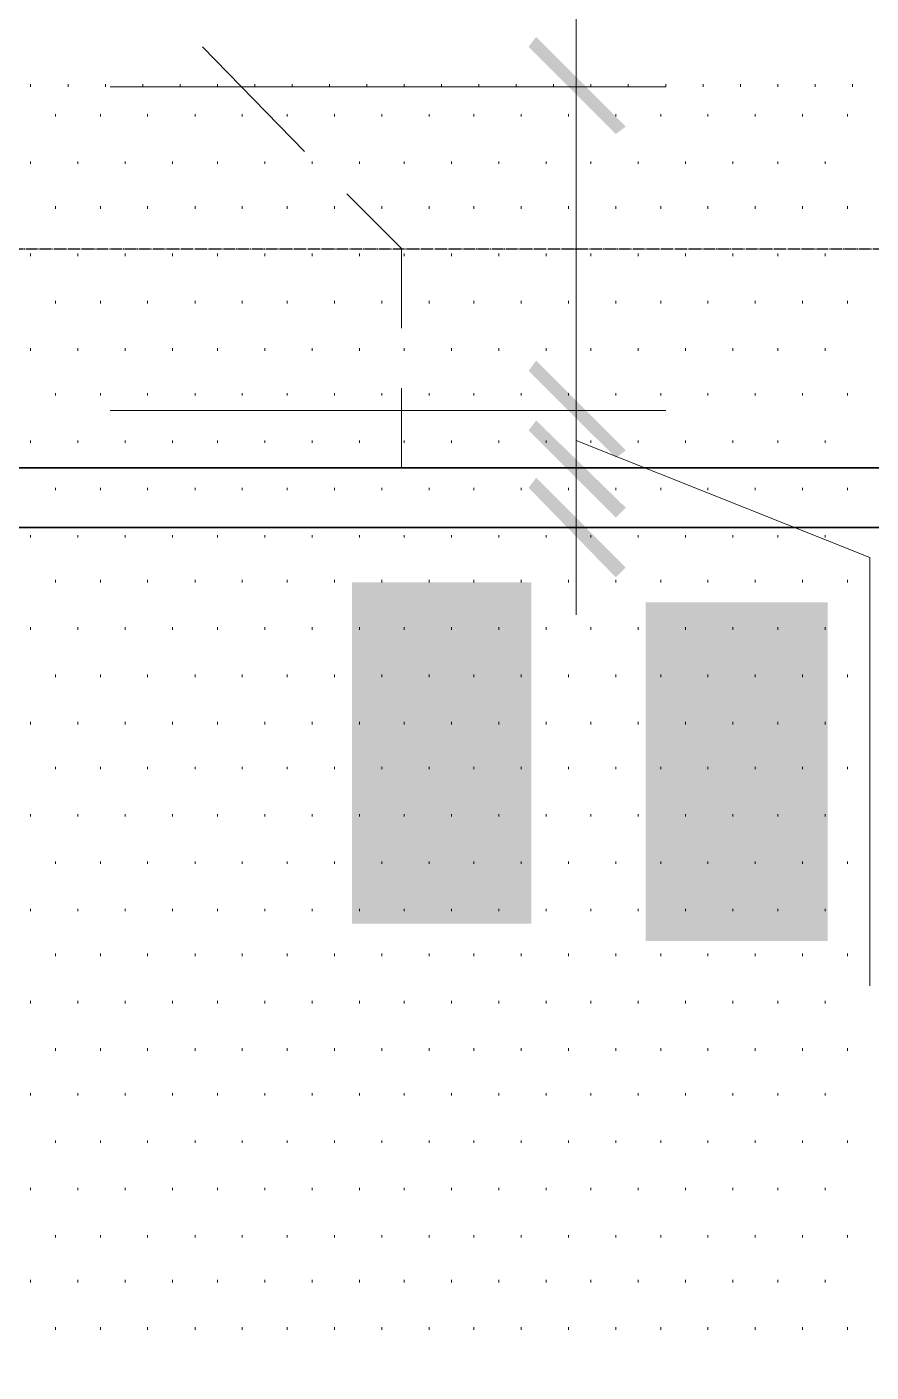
# Model space of a CAD drawing. Header units: millimetres. Extents: x -383313 to -161684, y -117025 to 99224.
# Drawn here: x -325152 to -323717, y -7491 to -5205 of the extents above; entities that cross this region are included whole.
import ezdxf

# ---------------------------------------------------------------- set-up
doc = ezdxf.new("R2010")
doc.units = ezdxf.units.MM
doc.header["$MEASUREMENT"] = 0
doc.linetypes.add('PS-GOST2.303 5', pattern=[24, 20, -1.5, 1, -1.5])
for name, color, linetype in [('PDF_Geometry', 7, 'Continuous'), ('PDF_Solid Fills', 7, 'Continuous'), ('PS_Оси', 5, 'PS-GOST2.303 5')]:
    doc.layers.add(name, color=color, linetype=linetype)

# ---------------------------------------------------------------- blocks, each defined once
blk = doc.blocks.new('A$Cf5759c35')
at = {"layer": 'PDF_Solid Fills'}
for points in [[(33887.7, 12010), (33887.7, 12010), (33887.7, 11984.6), (33891.9, 11980.3), (33891.9, 11976.1), (33896.1, 11967.6), (33900.4, 11963.4), (33900.4, 11963.4), (33904.6, 11959.2), (33913.1, 11954.9), (33913.1, 12010), (33913.1, 12010), (33913.1, 12018.4), (33913.1, 12022.7), (33917.3, 12031.1), (33921.5, 12035.4), (33925.8, 12039.6), (33934.2, 12043.8), (33934.2, 12043.8), (33938.5, 12048.1), (33942.7, 12048.1), (33946.9, 12052.3), (33951.2, 12052.3), (33955.4, 12052.3), (33963.9, 12056.5), (33972.3, 12056.5), (33976.6, 12056.5), (33985, 12056.5), (33993.5, 12056.5), (34006.2, 12056.5), (34014.7, 12056.5), (34014.7, 12056.5), (34027.4, 12056.5), (34035.8, 12056.5), (34044.3, 12056.5), (34052.8, 12056.5), (34057, 12056.5), (34065.5, 12056.5), (34073.9, 12052.3), (34078.2, 12052.3), (34082.4, 12052.3), (34086.6, 12048.1), (34090.9, 12048.1), (34095.1, 12043.8), (34099.3, 12043.8), (34103.6, 12039.6), (34107.8, 12031.1), (34112, 12026.9), (34116.3, 12022.7), (34116.3, 12014.2), (34116.3, 12010), (34120.5, 11954.9), (34124.7, 11959.2), (34129, 11963.4), (34133.2, 11967.6), (34133.2, 11976.1), (34137.4, 11980.3), (34137.4, 11988.8), (34141.7, 11993), (34141.7, 12001.5), (34141.7, 12010), (34141.7, 12010), (34141.7, 12018.4), (34141.7, 12022.7), (34137.4, 12031.1), (34137.4, 12035.4), (34133.2, 12043.8), (34129, 12048.1), (34129, 12052.3), (34124.7, 12056.5), (34120.5, 12060.8), (34116.3, 12065), (34112, 12069.2), (34103.6, 12073.5), (34099.3, 12073.5), (34090.9, 12077.7), (34086.6, 12081.9), (34082.4, 12081.9), (34078.2, 12081.9), (34073.9, 12086.2), (34065.5, 12086.2), (34061.2, 12086.2), (34052.8, 12086.2), (34044.3, 12090.4), (34040.1, 12090.4), (34031.6, 12090.4), (34023.1, 12090.4), (34014.7, 12090.4), (34010.4, 12090.4), (34002, 12090.4), (33993.5, 12090.4), (33985, 12090.4), (33980.8, 12090.4), (33972.3, 12086.2), (33968.1, 12086.2), (33959.6, 12086.2), (33955.4, 12086.2), (33946.9, 12081.9), (33942.7, 12081.9), (33934.2, 12077.7), (33930, 12073.5), (33921.5, 12073.5), (33917.3, 12069.2), (33917.3, 12069.2), (33913.1, 12065), (33908.8, 12060.8), (33900.4, 12056.5), (33896.1, 12048.1), (33896.1, 12043.8), (33891.9, 12043.8), (33891.9, 12035.4), (33887.7, 12031.1), (33887.7, 12022.7), (33887.7, 12014.2)], [(34391.4, 11980.3), (34391.4, 11980.3), (34391.4, 11954.9), (34395.7, 11950.7), (34395.7, 11946.5), (34399.9, 11938), (34404.1, 11933.8), (34404.1, 11933.8), (34408.4, 11929.5), (34416.8, 11925.3), (34416.8, 11980.3), (34416.8, 11980.3), (34416.8, 11988.8), (34416.8, 11993), (34421.1, 12001.5), (34425.3, 12005.7), (34429.5, 12010), (34438, 12014.2), (34438, 12014.2), (34442.2, 12018.4), (34446.5, 12018.4), (34450.7, 12022.7), (34454.9, 12022.7), (34459.2, 12022.7), (34467.6, 12026.9), (34476.1, 12026.9), (34480.3, 12026.9), (34488.8, 12026.9), (34497.3, 12026.9), (34510, 12026.9), (34518.4, 12026.9), (34518.4, 12026.9), (34531.1, 12026.9), (34539.6, 12026.9), (34548.1, 12026.9), (34556.5, 12026.9), (34560.8, 12026.9), (34569.2, 12026.9), (34577.7, 12022.7), (34581.9, 12022.7), (34586.2, 12022.7), (34590.4, 12018.4), (34594.6, 12018.4), (34598.9, 12014.2), (34603.1, 12014.2), (34607.3, 12010), (34611.6, 12001.5), (34615.8, 11997.3), (34620, 11993), (34620, 11984.6), (34620, 11980.3), (34624.3, 11925.3), (34628.5, 11929.5), (34632.7, 11933.8), (34637, 11938), (34637, 11946.5), (34641.2, 11950.7), (34641.2, 11959.2), (34645.4, 11963.4), (34645.4, 11971.9), (34645.4, 11980.3), (34645.4, 11980.3), (34645.4, 11988.8), (34645.4, 11993), (34641.2, 12001.5), (34641.2, 12005.7), (34637, 12014.2), (34632.7, 12018.4), (34632.7, 12022.7), (34628.5, 12026.9), (34624.3, 12031.1), (34620, 12035.4), (34615.8, 12039.6), (34607.3, 12043.8), (34603.1, 12043.8), (34594.6, 12048.1), (34590.4, 12052.3), (34586.2, 12052.3), (34581.9, 12052.3), (34577.7, 12056.5), (34569.2, 12056.5), (34565, 12056.5), (34556.5, 12056.5), (34548.1, 12060.8), (34543.8, 12060.8), (34535.4, 12060.8), (34526.9, 12060.8), (34518.4, 12060.8), (34514.2, 12060.8), (34505.7, 12060.8), (34497.3, 12060.8), (34488.8, 12060.8), (34484.6, 12060.8), (34476.1, 12056.5), (34471.9, 12056.5), (34463.4, 12056.5), (34459.2, 12056.5), (34450.7, 12052.3), (34446.5, 12052.3), (34438, 12048.1), (34433.8, 12043.8), (34425.3, 12043.8), (34421.1, 12039.6), (34421.1, 12039.6), (34416.8, 12035.4), (34412.6, 12031.1), (34404.1, 12026.9), (34399.9, 12018.4), (34399.9, 12014.2), (34395.7, 12014.2), (34395.7, 12005.7), (34391.4, 12001.5), (34391.4, 11993), (34391.4, 11984.6)], [(33913.1, 11954.9), (33917.3, 11950.7), (33921.5, 11946.5), (33930, 11942.2), (33934.2, 11938), (33942.7, 11938), (33942.7, 11933.8), (33951.2, 11933.8), (33955.4, 11933.8), (33963.9, 11929.5), (33968.1, 11929.5), (33976.6, 11929.5), (33980.8, 11929.5), (33989.3, 11929.5), (33997.7, 11929.5), (34006.2, 11925.3), (34014.7, 11925.3), (34018.9, 11925.3), (34027.4, 11925.3), (34035.8, 11929.5), (34044.3, 11929.5), (34052.8, 11929.5), (34061.2, 11929.5), (34065.5, 11929.5), (34073.9, 11933.8), (34078.2, 11933.8), (34086.6, 11938), (34090.9, 11938), (34095.1, 11942.2), (34103.6, 11942.2), (34107.8, 11946.5), (34112, 11950.7), (34116.3, 11950.7), (34120.5, 11954.9), (34116.3, 12010), (34116.3, 12005.7), (34116.3, 12001.5), (34112, 11993), (34112, 11988.8), (34107.8, 11984.6), (34103.6, 11976.1), (34095.1, 11971.9), (34095.1, 11971.9), (34090.9, 11971.9), (34086.6, 11967.6), (34082.4, 11967.6), (34078.2, 11963.4), (34069.7, 11963.4), (34065.5, 11963.4), (34057, 11959.2), (34048.5, 11959.2), (34040.1, 11959.2), (34031.6, 11959.2), (34023.1, 11959.2), (34014.7, 11959.2), (34006.2, 11959.2), (33997.7, 11959.2), (33989.3, 11959.2), (33980.8, 11959.2), (33972.3, 11959.2), (33968.1, 11963.4), (33959.6, 11963.4), (33955.4, 11963.4), (33946.9, 11967.6), (33942.7, 11967.6), (33938.5, 11971.9), (33934.2, 11971.9), (33930, 11976.1), (33925.8, 11980.3), (33921.5, 11984.6), (33917.3, 11988.8), (33913.1, 11993), (33913.1, 12001.5), (33913.1, 12010)], [(34416.8, 11925.3), (34421.1, 11921.1), (34425.3, 11916.8), (34433.8, 11912.6), (34438, 11908.4), (34446.5, 11908.4), (34446.5, 11904.1), (34454.9, 11904.1), (34459.2, 11904.1), (34467.6, 11899.9), (34471.9, 11899.9), (34480.3, 11899.9), (34484.6, 11899.9), (34493, 11899.9), (34501.5, 11899.9), (34510, 11895.7), (34518.4, 11895.7), (34522.7, 11895.7), (34531.1, 11895.7), (34539.6, 11899.9), (34548.1, 11899.9), (34556.5, 11899.9), (34565, 11899.9), (34569.2, 11899.9), (34577.7, 11904.1), (34581.9, 11904.1), (34590.4, 11908.4), (34594.6, 11908.4), (34598.9, 11912.6), (34607.3, 11912.6), (34611.6, 11916.8), (34615.8, 11921.1), (34620, 11921.1), (34624.3, 11925.3), (34620, 11980.3), (34620, 11976.1), (34620, 11971.9), (34615.8, 11963.4), (34615.8, 11959.2), (34611.6, 11954.9), (34607.3, 11946.5), (34598.9, 11942.2), (34598.9, 11942.2), (34594.6, 11942.2), (34590.4, 11938), (34586.2, 11938), (34581.9, 11933.8), (34573.5, 11933.8), (34569.2, 11933.8), (34560.8, 11929.5), (34552.3, 11929.5), (34543.8, 11929.5), (34535.4, 11929.5), (34526.9, 11929.5), (34518.4, 11929.5), (34510, 11929.5), (34501.5, 11929.5), (34493, 11929.5), (34484.6, 11929.5), (34476.1, 11929.5), (34471.9, 11933.8), (34463.4, 11933.8), (34459.2, 11933.8), (34450.7, 11938), (34446.5, 11938), (34442.2, 11942.2), (34438, 11942.2), (34433.8, 11946.5), (34429.5, 11950.7), (34425.3, 11954.9), (34421.1, 11959.2), (34416.8, 11963.4), (34416.8, 11971.9), (34416.8, 11980.3)], [(33887.7, 11815.2), (33887.7, 11815.2), (33887.7, 11789.8), (33891.9, 11785.6), (33891.9, 11781.4), (33896.1, 11772.9), (33900.4, 11768.7), (33900.4, 11768.7), (33904.6, 11764.4), (33913.1, 11760.2), (33913.1, 11815.2), (33913.1, 11815.2), (33913.1, 11823.7), (33913.1, 11827.9), (33917.3, 11836.4), (33921.5, 11840.6), (33925.8, 11844.9), (33934.2, 11849.1), (33934.2, 11849.1), (33938.5, 11853.3), (33942.7, 11853.3), (33946.9, 11857.6), (33951.2, 11857.6), (33955.4, 11857.6), (33963.9, 11861.8), (33972.3, 11861.8), (33976.6, 11861.8), (33985, 11861.8), (33993.5, 11861.8), (34006.2, 11861.8), (34014.7, 11861.8), (34014.7, 11861.8), (34027.4, 11861.8), (34035.8, 11861.8), (34044.3, 11861.8), (34052.8, 11861.8), (34057, 11861.8), (34065.5, 11861.8), (34073.9, 11857.6), (34078.2, 11857.6), (34082.4, 11857.6), (34086.6, 11853.3), (34090.9, 11853.3), (34095.1, 11849.1), (34099.3, 11849.1), (34103.6, 11844.9), (34107.8, 11836.4), (34112, 11832.2), (34116.3, 11827.9), (34116.3, 11819.5), (34116.3, 11815.2), (34120.5, 11760.2), (34124.7, 11764.4), (34129, 11768.7), (34133.2, 11772.9), (34133.2, 11781.4), (34137.4, 11785.6), (34137.4, 11794.1), (34141.7, 11798.3), (34141.7, 11806.8), (34141.7, 11815.2), (34141.7, 11815.2), (34141.7, 11823.7), (34141.7, 11827.9), (34137.4, 11836.4), (34137.4, 11840.6), (34133.2, 11849.1), (34129, 11853.3), (34129, 11857.6), (34124.7, 11861.8), (34120.5, 11866), (34116.3, 11870.3), (34112, 11874.5), (34103.6, 11878.7), (34099.3, 11878.7), (34090.9, 11883), (34086.6, 11887.2), (34082.4, 11887.2), (34078.2, 11887.2), (34073.9, 11891.4), (34065.5, 11891.4), (34061.2, 11891.4), (34052.8, 11891.4), (34044.3, 11895.7), (34040.1, 11895.7), (34031.6, 11895.7), (34023.1, 11895.7), (34014.7, 11895.7), (34010.4, 11895.7), (34002, 11895.7), (33993.5, 11895.7), (33985, 11895.7), (33980.8, 11895.7), (33972.3, 11891.4), (33968.1, 11891.4), (33959.6, 11891.4), (33955.4, 11891.4), (33946.9, 11887.2), (33942.7, 11887.2), (33934.2, 11883), (33930, 11878.7), (33921.5, 11878.7), (33917.3, 11874.5), (33917.3, 11874.5), (33913.1, 11870.3), (33908.8, 11866), (33900.4, 11861.8), (33896.1, 11853.3), (33896.1, 11849.1), (33891.9, 11849.1), (33891.9, 11840.6), (33887.7, 11836.4), (33887.7, 11827.9), (33887.7, 11819.5)], [(34391.4, 11785.6), (34391.4, 11785.6), (34391.4, 11760.2), (34395.7, 11756), (34395.7, 11751.7), (34399.9, 11743.3), (34404.1, 11739), (34404.1, 11739), (34408.4, 11734.8), (34416.8, 11730.6), (34416.8, 11785.6), (34416.8, 11785.6), (34416.8, 11794.1), (34416.8, 11798.3), (34421.1, 11806.8), (34425.3, 11811), (34429.5, 11815.2), (34438, 11819.5), (34438, 11819.5), (34442.2, 11823.7), (34446.5, 11823.7), (34450.7, 11827.9), (34454.9, 11827.9), (34459.2, 11827.9), (34467.6, 11832.2), (34476.1, 11832.2), (34480.3, 11832.2), (34488.8, 11832.2), (34497.3, 11832.2), (34510, 11832.2), (34518.4, 11832.2), (34518.4, 11832.2), (34531.1, 11832.2), (34539.6, 11832.2), (34548.1, 11832.2), (34556.5, 11832.2), (34560.8, 11832.2), (34569.2, 11832.2), (34577.7, 11827.9), (34581.9, 11827.9), (34586.2, 11827.9), (34590.4, 11823.7), (34594.6, 11823.7), (34598.9, 11819.5), (34603.1, 11819.5), (34607.3, 11815.2), (34611.6, 11806.8), (34615.8, 11802.5), (34620, 11798.3), (34620, 11789.8), (34620, 11785.6), (34624.3, 11730.6), (34628.5, 11734.8), (34632.7, 11739), (34637, 11743.3), (34637, 11751.7), (34641.2, 11756), (34641.2, 11764.4), (34645.4, 11768.7), (34645.4, 11777.1), (34645.4, 11785.6), (34645.4, 11785.6), (34645.4, 11794.1), (34645.4, 11798.3), (34641.2, 11806.8), (34641.2, 11811), (34637, 11819.5), (34632.7, 11823.7), (34632.7, 11827.9), (34628.5, 11832.2), (34624.3, 11836.4), (34620, 11840.6), (34615.8, 11844.9), (34607.3, 11849.1), (34603.1, 11849.1), (34594.6, 11853.3), (34590.4, 11857.6), (34586.2, 11857.6), (34581.9, 11857.6), (34577.7, 11861.8), (34569.2, 11861.8), (34565, 11861.8), (34556.5, 11861.8), (34548.1, 11866), (34543.8, 11866), (34535.4, 11866), (34526.9, 11866), (34518.4, 11866), (34514.2, 11866), (34505.7, 11866), (34497.3, 11866), (34488.8, 11866), (34484.6, 11866), (34476.1, 11861.8), (34471.9, 11861.8), (34463.4, 11861.8), (34459.2, 11861.8), (34450.7, 11857.6), (34446.5, 11857.6), (34438, 11853.3), (34433.8, 11849.1), (34425.3, 11849.1), (34421.1, 11844.9), (34421.1, 11844.9), (34416.8, 11840.6), (34412.6, 11836.4), (34404.1, 11832.2), (34399.9, 11823.7), (34399.9, 11819.5), (34395.7, 11819.5), (34395.7, 11811), (34391.4, 11806.8), (34391.4, 11798.3), (34391.4, 11789.8)], [(33913.1, 11760.2), (33917.3, 11756), (33921.5, 11751.7), (33930, 11747.5), (33934.2, 11743.3), (33942.7, 11743.3), (33942.7, 11739), (33951.2, 11739), (33955.4, 11739), (33963.9, 11734.8), (33968.1, 11734.8), (33976.6, 11734.8), (33980.8, 11734.8), (33989.3, 11734.8), (33997.7, 11734.8), (34006.2, 11730.6), (34014.7, 11730.6), (34018.9, 11730.6), (34027.4, 11730.6), (34035.8, 11734.8), (34044.3, 11734.8), (34052.8, 11734.8), (34061.2, 11734.8), (34065.5, 11734.8), (34073.9, 11739), (34078.2, 11739), (34086.6, 11743.3), (34090.9, 11743.3), (34095.1, 11747.5), (34103.6, 11747.5), (34107.8, 11751.7), (34112, 11756), (34116.3, 11756), (34120.5, 11760.2), (34116.3, 11815.2), (34116.3, 11811), (34116.3, 11806.8), (34112, 11798.3), (34112, 11794.1), (34107.8, 11789.8), (34103.6, 11781.4), (34095.1, 11777.1), (34095.1, 11777.1), (34090.9, 11777.1), (34086.6, 11772.9), (34082.4, 11772.9), (34078.2, 11768.7), (34069.7, 11768.7), (34065.5, 11768.7), (34057, 11764.4), (34048.5, 11764.4), (34040.1, 11764.4), (34031.6, 11764.4), (34023.1, 11764.4), (34014.7, 11764.4), (34006.2, 11764.4), (33997.7, 11764.4), (33989.3, 11764.4), (33980.8, 11764.4), (33972.3, 11764.4), (33968.1, 11768.7), (33959.6, 11768.7), (33955.4, 11768.7), (33946.9, 11772.9), (33942.7, 11772.9), (33938.5, 11777.1), (33934.2, 11777.1), (33930, 11781.4), (33925.8, 11785.6), (33921.5, 11789.8), (33917.3, 11794.1), (33913.1, 11798.3), (33913.1, 11806.8), (33913.1, 11815.2)], [(34416.8, 11730.6), (34421.1, 11726.3), (34425.3, 11722.1), (34433.8, 11717.9), (34438, 11713.6), (34446.5, 11713.6), (34446.5, 11709.4), (34454.9, 11709.4), (34459.2, 11709.4), (34467.6, 11705.2), (34471.9, 11705.2), (34480.3, 11705.2), (34484.6, 11705.2), (34493, 11705.2), (34501.5, 11705.2), (34510, 11700.9), (34518.4, 11700.9), (34522.7, 11700.9), (34531.1, 11700.9), (34539.6, 11705.2), (34548.1, 11705.2), (34556.5, 11705.2), (34565, 11705.2), (34569.2, 11705.2), (34577.7, 11709.4), (34581.9, 11709.4), (34590.4, 11713.6), (34594.6, 11713.6), (34598.9, 11717.9), (34607.3, 11717.9), (34611.6, 11722.1), (34615.8, 11726.3), (34620, 11726.3), (34624.3, 11730.6), (34620, 11785.6), (34620, 11781.4), (34620, 11777.1), (34615.8, 11768.7), (34615.8, 11764.4), (34611.6, 11760.2), (34607.3, 11751.7), (34598.9, 11747.5), (34598.9, 11747.5), (34594.6, 11747.5), (34590.4, 11743.3), (34586.2, 11743.3), (34581.9, 11739), (34573.5, 11739), (34569.2, 11739), (34560.8, 11734.8), (34552.3, 11734.8), (34543.8, 11734.8), (34535.4, 11734.8), (34526.9, 11734.8), (34518.4, 11734.8), (34510, 11734.8), (34501.5, 11734.8), (34493, 11734.8), (34484.6, 11734.8), (34476.1, 11734.8), (34471.9, 11739), (34463.4, 11739), (34459.2, 11739), (34450.7, 11743.3), (34446.5, 11743.3), (34442.2, 11747.5), (34438, 11747.5), (34433.8, 11751.7), (34429.5, 11756), (34425.3, 11760.2), (34421.1, 11764.4), (34416.8, 11768.7), (34416.8, 11777.1), (34416.8, 11785.6)], [(33887.7, 11654.4), (33887.7, 11633.2), (33887.7, 11633.2), (33891.9, 11629), (33896.1, 11624.7), (33904.6, 11620.5), (33908.8, 11616.3), (33913.1, 11612), (33921.5, 11607.8), (33921.5, 11603.6), (33925.8, 11595.1), (33930, 11590.9), (33934.2, 11586.6), (33938.5, 11578.2), (33942.7, 11620.5), (34137.4, 11620.5), (34137.4, 11654.4)], [(33938.5, 11578.2), (33942.7, 11573.9), (33946.9, 11569.7), (33951.2, 11561.2), (33980.8, 11561.2), (33976.6, 11561.2), (33976.6, 11569.7), (33972.3, 11573.9), (33972.3, 11578.2), (33968.1, 11586.6), (33963.9, 11595.1), (33963.9, 11595.1), (33959.6, 11599.3), (33955.4, 11607.8), (33951.2, 11612), (33946.9, 11616.3), (33942.7, 11620.5)], [(34391.4, 11624.7), (34391.4, 11603.6), (34391.4, 11603.6), (34395.7, 11599.3), (34399.9, 11595.1), (34408.4, 11590.9), (34412.6, 11586.6), (34416.8, 11582.4), (34425.3, 11578.2), (34425.3, 11573.9), (34429.5, 11565.5), (34433.8, 11561.2), (34438, 11557), (34442.2, 11548.5), (34446.5, 11590.9), (34641.2, 11590.9), (34641.2, 11624.7)], [(34442.2, 11548.5), (34446.5, 11544.3), (34450.7, 11540.1), (34454.9, 11531.6), (34484.6, 11531.6), (34480.3, 11531.6), (34480.3, 11540.1), (34476.1, 11544.3), (34476.1, 11548.5), (34471.9, 11557), (34467.6, 11565.5), (34467.6, 11565.5), (34463.4, 11569.7), (34459.2, 11578.2), (34454.9, 11582.4), (34450.7, 11586.6), (34446.5, 11590.9)]]:
    blk.add_hatch(color=8, dxfattribs=at).paths.add_polyline_path(points)
at = {"layer": 'PDF_Geometry', "color": 8, "lineweight": 13}
for points in [[(34243.3, 13110.6), (34243.3, 12259.7)], [(33781.8, 12848.2), (33608.3, 13026)], [(33316.2, 12958.2), (33316.2, 12962.5)], [(33379.7, 12958.2), (33379.7, 12962.5)], [(33443.2, 12958.2), (33443.2, 12962.5)], [(33451.6, 12958.2), (34395.7, 12958.2), (34395.7, 12962.5)], [(33506.7, 12958.2), (33506.7, 12962.5)], [(33570.2, 12958.2), (33570.2, 12962.5)], [(33633.7, 12958.2), (33633.7, 12962.5)], [(33697.2, 12958.2), (33697.2, 12962.5)], [(33760.7, 12958.2), (33760.7, 12962.5)], [(33824.2, 12958.2), (33824.2, 12962.5)], [(33887.7, 12958.2), (33887.7, 12962.5)], [(33951.2, 12958.2), (33951.2, 12962.5)], [(34014.7, 12958.2), (34014.7, 12962.5)], [(34078.2, 12958.2), (34078.2, 12962.5)], [(34141.7, 12958.2), (34141.7, 12962.5)], [(34205.2, 12958.2), (34205.2, 12962.5)], [(34268.7, 12958.2), (34268.7, 12962.5)], [(34332.2, 12958.2), (34332.2, 12962.5)], [(34459.2, 12958.2), (34459.2, 12962.5)], [(34522.7, 12958.2), (34522.7, 12962.5)], [(34586.2, 12958.2), (34586.2, 12962.5)], [(34649.7, 12958.2), (34649.7, 12962.5)], [(34713.2, 12958.2), (34713.2, 12962.5)], [(33946.9, 12547.6), (33946.9, 12683.1), (33853.8, 12776.2)], [(34243.3, 12407.9), (34243.3, 12560.3)], [(34243.3, 12458.7), (34243.3, 12310.5), (34243.3, 12158.1)], [(33946.9, 12310.5), (33946.9, 12446)], [(34243.3, 12407.9), (34243.3, 12310.5), (34243.3, 12407.9)], [(34243.3, 12357.1), (34742.8, 12158.1), (34742.8, 11430)], [(34243.3, 12310.5), (34243.3, 12208.9), (34243.3, 12060.8)], [(33451.6, 12208.9), (34395.7, 12208.9)]]:
    blk.add_lwpolyline(points, dxfattribs=at)
at = {"layer": 'PDF_Geometry', "color": 8, "lineweight": 9}
for points in [[(33358.5, 12907.4), (33358.5, 12911.7)], [(33434.7, 12907.4), (33434.7, 12911.7)], [(33515.1, 12907.4), (33515.1, 12911.7)], [(33595.6, 12907.4), (33595.6, 12911.7)], [(33676, 12907.4), (33676, 12911.7)], [(33752.2, 12907.4), (33752.2, 12911.7)], [(33832.6, 12907.4), (33832.6, 12911.7)], [(33913.1, 12907.4), (33913.1, 12911.7)], [(33993.5, 12907.4), (33993.5, 12911.7)], [(34069.7, 12907.4), (34069.7, 12911.7)], [(34150.1, 12907.4), (34150.1, 12911.7)], [(34230.6, 12907.4), (34230.6, 12911.7)], [(34311, 12907.4), (34311, 12911.7)], [(34387.2, 12907.4), (34387.2, 12911.7)], [(34467.6, 12907.4), (34467.6, 12911.7)], [(34548.1, 12907.4), (34548.1, 12911.7)], [(34628.5, 12907.4), (34628.5, 12911.7)], [(34704.7, 12907.4), (34704.7, 12911.7)], [(33316.2, 12827), (33316.2, 12831.2)], [(33396.6, 12827), (33396.6, 12831.2)], [(33477, 12827), (33477, 12831.2)], [(33557.5, 12827), (33557.5, 12831.2)], [(33633.7, 12827), (33633.7, 12831.2)], [(33714.1, 12827), (33714.1, 12831.2)], [(33794.5, 12827), (33794.5, 12831.2)], [(33875, 12827), (33875, 12831.2)], [(33951.2, 12827), (33951.2, 12831.2)], [(34031.6, 12827), (34031.6, 12831.2)], [(34112, 12827), (34112, 12831.2)], [(34192.5, 12827), (34192.5, 12831.2)], [(34268.7, 12827), (34268.7, 12831.2)], [(34349.1, 12827), (34349.1, 12831.2)], [(34429.5, 12827), (34429.5, 12831.2)], [(34510, 12827), (34510, 12831.2)], [(34586.2, 12827), (34586.2, 12831.2)], [(34666.6, 12827), (34666.6, 12831.2)], [(33358.5, 12750.8), (33358.5, 12755)], [(33434.7, 12750.8), (33434.7, 12755)], [(33515.1, 12750.8), (33515.1, 12755)], [(33595.6, 12750.8), (33595.6, 12755)], [(33676, 12750.8), (33676, 12755)], [(33752.2, 12750.8), (33752.2, 12755)], [(33832.6, 12750.8), (33832.6, 12755)], [(33913.1, 12750.8), (33913.1, 12755)], [(33993.5, 12750.8), (33993.5, 12755)], [(34069.7, 12750.8), (34069.7, 12755)], [(34150.1, 12750.8), (34150.1, 12755)], [(34230.6, 12750.8), (34230.6, 12755)], [(34311, 12750.8), (34311, 12755)], [(34387.2, 12750.8), (34387.2, 12755)], [(34467.6, 12750.8), (34467.6, 12755)], [(34548.1, 12750.8), (34548.1, 12755)], [(34628.5, 12750.8), (34628.5, 12755)], [(34704.7, 12750.8), (34704.7, 12755)], [(33316.2, 12670.4), (33316.2, 12674.6)], [(33396.6, 12670.4), (33396.6, 12674.6)], [(33477, 12670.4), (33477, 12674.6)], [(33557.5, 12670.4), (33557.5, 12674.6)], [(33633.7, 12670.4), (33633.7, 12674.6)], [(33714.1, 12670.4), (33714.1, 12674.6)], [(33794.5, 12670.4), (33794.5, 12674.6)], [(33875, 12670.4), (33875, 12674.6)], [(33951.2, 12670.4), (33951.2, 12674.6)], [(34031.6, 12670.4), (34031.6, 12674.6)], [(34112, 12670.4), (34112, 12674.6)], [(34192.5, 12670.4), (34192.5, 12674.6)], [(34268.7, 12670.4), (34268.7, 12674.6)], [(34349.1, 12670.4), (34349.1, 12674.6)], [(34429.5, 12670.4), (34429.5, 12674.6)], [(34510, 12670.4), (34510, 12674.6)], [(34586.2, 12670.4), (34586.2, 12674.6)], [(34666.6, 12670.4), (34666.6, 12674.6)], [(33358.5, 12589.9), (33358.5, 12594.2)], [(33434.7, 12589.9), (33434.7, 12594.2)], [(33515.1, 12589.9), (33515.1, 12594.2)], [(33595.6, 12589.9), (33595.6, 12594.2)], [(33676, 12589.9), (33676, 12594.2)], [(33752.2, 12589.9), (33752.2, 12594.2)], [(33832.6, 12589.9), (33832.6, 12594.2)], [(33913.1, 12589.9), (33913.1, 12594.2)], [(33993.5, 12589.9), (33993.5, 12594.2)], [(34069.7, 12589.9), (34069.7, 12594.2)], [(34150.1, 12589.9), (34150.1, 12594.2)], [(34230.6, 12589.9), (34230.6, 12594.2)], [(34311, 12589.9), (34311, 12594.2)], [(34387.2, 12589.9), (34387.2, 12594.2)], [(34467.6, 12589.9), (34467.6, 12594.2)], [(34548.1, 12589.9), (34548.1, 12594.2)], [(34628.5, 12589.9), (34628.5, 12594.2)], [(34704.7, 12589.9), (34704.7, 12594.2)], [(33316.2, 12509.5), (33316.2, 12513.7)], [(33396.6, 12509.5), (33396.6, 12513.7)], [(33477, 12509.5), (33477, 12513.7)], [(33557.5, 12509.5), (33557.5, 12513.7)], [(33633.7, 12509.5), (33633.7, 12513.7)], [(33714.1, 12509.5), (33714.1, 12513.7)], [(33794.5, 12509.5), (33794.5, 12513.7)], [(33875, 12509.5), (33875, 12513.7)], [(33951.2, 12509.5), (33951.2, 12513.7)], [(34031.6, 12509.5), (34031.6, 12513.7)], [(34112, 12509.5), (34112, 12513.7)], [(34192.5, 12509.5), (34192.5, 12513.7)], [(34268.7, 12509.5), (34268.7, 12513.7)], [(34349.1, 12509.5), (34349.1, 12513.7)], [(34429.5, 12509.5), (34429.5, 12513.7)], [(34510, 12509.5), (34510, 12513.7)], [(34586.2, 12509.5), (34586.2, 12513.7)], [(34666.6, 12509.5), (34666.6, 12513.7)], [(33358.5, 12433.3), (33358.5, 12437.5)], [(33434.7, 12433.3), (33434.7, 12437.5)], [(33515.1, 12433.3), (33515.1, 12437.5)], [(33595.6, 12433.3), (33595.6, 12437.5)], [(33676, 12433.3), (33676, 12437.5)], [(33752.2, 12433.3), (33752.2, 12437.5)], [(33832.6, 12433.3), (33832.6, 12437.5)], [(33913.1, 12433.3), (33913.1, 12437.5)], [(33993.5, 12433.3), (33993.5, 12437.5)], [(34069.7, 12433.3), (34069.7, 12437.5)], [(34150.1, 12433.3), (34150.1, 12437.5)], [(34230.6, 12433.3), (34230.6, 12437.5)], [(34311, 12433.3), (34311, 12437.5)], [(34387.2, 12433.3), (34387.2, 12437.5)], [(34467.6, 12433.3), (34467.6, 12437.5)], [(34548.1, 12433.3), (34548.1, 12437.5)], [(34628.5, 12433.3), (34628.5, 12437.5)], [(34704.7, 12433.3), (34704.7, 12437.5)], [(33316.2, 12352.9), (33316.2, 12357.1)], [(33396.6, 12352.9), (33396.6, 12357.1)], [(33477, 12352.9), (33477, 12357.1)], [(33557.5, 12352.9), (33557.5, 12357.1)], [(33633.7, 12352.9), (33633.7, 12357.1)], [(33714.1, 12352.9), (33714.1, 12357.1)], [(33794.5, 12352.9), (33794.5, 12357.1)], [(33875, 12352.9), (33875, 12357.1)], [(33951.2, 12352.9), (33951.2, 12357.1)], [(34031.6, 12352.9), (34031.6, 12357.1)], [(34112, 12352.9), (34112, 12357.1)], [(34192.5, 12352.9), (34192.5, 12357.1)], [(34268.7, 12352.9), (34268.7, 12357.1)], [(34349.1, 12352.9), (34349.1, 12357.1)], [(34429.5, 12352.9), (34429.5, 12357.1)], [(34510, 12352.9), (34510, 12357.1)], [(34586.2, 12352.9), (34586.2, 12357.1)], [(34666.6, 12352.9), (34666.6, 12357.1)], [(33358.5, 12272.4), (33358.5, 12276.7)], [(33434.7, 12272.4), (33434.7, 12276.7)], [(33515.1, 12272.4), (33515.1, 12276.7)], [(33595.6, 12272.4), (33595.6, 12276.7)], [(33676, 12272.4), (33676, 12276.7)], [(33752.2, 12272.4), (33752.2, 12276.7)], [(33832.6, 12272.4), (33832.6, 12276.7)], [(33913.1, 12272.4), (33913.1, 12276.7)], [(33993.5, 12272.4), (33993.5, 12276.7)], [(34069.7, 12272.4), (34069.7, 12276.7)], [(34150.1, 12272.4), (34150.1, 12276.7)], [(34230.6, 12272.4), (34230.6, 12276.7)], [(34311, 12272.4), (34311, 12276.7)], [(34387.2, 12272.4), (34387.2, 12276.7)], [(34467.6, 12272.4), (34467.6, 12276.7)], [(34548.1, 12272.4), (34548.1, 12276.7)], [(34628.5, 12272.4), (34628.5, 12276.7)], [(34704.7, 12272.4), (34704.7, 12276.7)], [(33316.2, 12192), (33316.2, 12196.2)], [(33396.6, 12192), (33396.6, 12196.2)], [(33477, 12192), (33477, 12196.2)], [(33557.5, 12192), (33557.5, 12196.2)], [(33633.7, 12192), (33633.7, 12196.2)], [(33714.1, 12192), (33714.1, 12196.2)], [(33794.5, 12192), (33794.5, 12196.2)], [(33875, 12192), (33875, 12196.2)], [(33951.2, 12192), (33951.2, 12196.2)], [(34031.6, 12192), (34031.6, 12196.2)], [(34112, 12192), (34112, 12196.2)], [(34192.5, 12192), (34192.5, 12196.2)], [(34268.7, 12192), (34268.7, 12196.2)], [(34349.1, 12192), (34349.1, 12196.2)], [(34429.5, 12192), (34429.5, 12196.2)], [(34510, 12192), (34510, 12196.2)], [(34586.2, 12192), (34586.2, 12196.2)], [(34666.6, 12192), (34666.6, 12196.2)], [(33358.5, 12115.8), (33358.5, 12120)], [(33434.7, 12115.8), (33434.7, 12120)], [(33515.1, 12115.8), (33515.1, 12120)], [(33595.6, 12115.8), (33595.6, 12120)], [(33676, 12115.8), (33676, 12120)], [(33752.2, 12115.8), (33752.2, 12120)], [(33832.6, 12115.8), (33832.6, 12120)], [(33913.1, 12115.8), (33913.1, 12120)], [(33993.5, 12115.8), (33993.5, 12120)], [(34069.7, 12115.8), (34069.7, 12120)], [(34150.1, 12115.8), (34150.1, 12120)], [(34230.6, 12115.8), (34230.6, 12120)], [(34311, 12115.8), (34311, 12120)], [(34387.2, 12115.8), (34387.2, 12120)], [(34467.6, 12115.8), (34467.6, 12120)], [(34548.1, 12115.8), (34548.1, 12120)], [(34628.5, 12115.8), (34628.5, 12120)], [(34704.7, 12115.8), (34704.7, 12120)], [(33316.2, 12035.4), (33316.2, 12039.6)], [(33396.6, 12035.4), (33396.6, 12039.6)], [(33477, 12035.4), (33477, 12039.6)], [(33557.5, 12035.4), (33557.5, 12039.6)], [(33633.7, 12035.4), (33633.7, 12039.6)], [(33714.1, 12035.4), (33714.1, 12039.6)], [(33794.5, 12035.4), (33794.5, 12039.6)], [(33875, 12035.4), (33875, 12039.6)], [(33951.2, 12035.4), (33951.2, 12039.6)], [(34031.6, 12035.4), (34031.6, 12039.6)], [(34112, 12035.4), (34112, 12039.6)], [(34192.5, 12035.4), (34192.5, 12039.6)], [(34268.7, 12035.4), (34268.7, 12039.6)], [(34349.1, 12035.4), (34349.1, 12039.6)], [(34429.5, 12035.4), (34429.5, 12039.6)], [(34510, 12035.4), (34510, 12039.6)], [(34586.2, 12035.4), (34586.2, 12039.6)], [(34666.6, 12035.4), (34666.6, 12039.6)], [(33358.5, 11954.9), (33358.5, 11959.2)], [(33434.7, 11954.9), (33434.7, 11959.2)], [(33515.1, 11954.9), (33515.1, 11959.2)], [(33595.6, 11954.9), (33595.6, 11959.2)], [(33676, 11954.9), (33676, 11959.2)], [(33752.2, 11954.9), (33752.2, 11959.2)], [(33832.6, 11954.9), (33832.6, 11959.2)], [(33913.1, 11954.9), (33913.1, 11959.2)], [(33993.5, 11954.9), (33993.5, 11959.2)], [(34069.7, 11954.9), (34069.7, 11959.2)], [(34150.1, 11954.9), (34150.1, 11959.2)], [(34230.6, 11954.9), (34230.6, 11959.2)], [(34311, 11954.9), (34311, 11959.2)], [(34387.2, 11954.9), (34387.2, 11959.2)], [(34467.6, 11954.9), (34467.6, 11959.2)], [(34548.1, 11954.9), (34548.1, 11959.2)], [(34628.5, 11954.9), (34628.5, 11959.2)], [(34704.7, 11954.9), (34704.7, 11959.2)], [(33316.2, 11874.5), (33316.2, 11878.7)], [(33396.6, 11874.5), (33396.6, 11878.7)], [(33477, 11874.5), (33477, 11878.7)], [(33557.5, 11874.5), (33557.5, 11878.7)], [(33633.7, 11874.5), (33633.7, 11878.7)], [(33714.1, 11874.5), (33714.1, 11878.7)], [(33794.5, 11874.5), (33794.5, 11878.7)], [(33875, 11874.5), (33875, 11878.7)], [(33951.2, 11874.5), (33951.2, 11878.7)], [(34031.6, 11874.5), (34031.6, 11878.7)], [(34112, 11874.5), (34112, 11878.7)], [(34192.5, 11874.5), (34192.5, 11878.7)], [(34268.7, 11874.5), (34268.7, 11878.7)], [(34349.1, 11874.5), (34349.1, 11878.7)], [(34429.5, 11874.5), (34429.5, 11878.7)], [(34510, 11874.5), (34510, 11878.7)], [(34586.2, 11874.5), (34586.2, 11878.7)], [(34666.6, 11874.5), (34666.6, 11878.7)], [(33358.5, 11798.3), (33358.5, 11802.5)], [(33434.7, 11798.3), (33434.7, 11802.5)], [(33515.1, 11798.3), (33515.1, 11802.5)], [(33595.6, 11798.3), (33595.6, 11802.5)], [(33676, 11798.3), (33676, 11802.5)], [(33752.2, 11798.3), (33752.2, 11802.5)], [(33832.6, 11798.3), (33832.6, 11802.5)], [(33913.1, 11798.3), (33913.1, 11802.5)], [(33993.5, 11798.3), (33993.5, 11802.5)], [(34069.7, 11798.3), (34069.7, 11802.5)], [(34150.1, 11798.3), (34150.1, 11802.5)], [(34230.6, 11798.3), (34230.6, 11802.5)], [(34311, 11798.3), (34311, 11802.5)], [(34387.2, 11798.3), (34387.2, 11802.5)], [(34467.6, 11798.3), (34467.6, 11802.5)], [(34548.1, 11798.3), (34548.1, 11802.5)], [(34628.5, 11798.3), (34628.5, 11802.5)], [(34704.7, 11798.3), (34704.7, 11802.5)], [(33316.2, 11717.9), (33316.2, 11722.1)], [(33396.6, 11717.9), (33396.6, 11722.1)], [(33477, 11717.9), (33477, 11722.1)], [(33557.5, 11717.9), (33557.5, 11722.1)], [(33633.7, 11717.9), (33633.7, 11722.1)], [(33714.1, 11717.9), (33714.1, 11722.1)], [(33794.5, 11717.9), (33794.5, 11722.1)], [(33875, 11717.9), (33875, 11722.1)], [(33951.2, 11717.9), (33951.2, 11722.1)], [(34031.6, 11717.9), (34031.6, 11722.1)], [(34112, 11717.9), (34112, 11722.1)], [(34192.5, 11717.9), (34192.5, 11722.1)], [(34268.7, 11717.9), (34268.7, 11722.1)], [(34349.1, 11717.9), (34349.1, 11722.1)], [(34429.5, 11717.9), (34429.5, 11722.1)], [(34510, 11717.9), (34510, 11722.1)], [(34586.2, 11717.9), (34586.2, 11722.1)], [(34666.6, 11717.9), (34666.6, 11722.1)], [(33358.5, 11637.4), (33358.5, 11641.7)], [(33434.7, 11637.4), (33434.7, 11641.7)], [(33515.1, 11637.4), (33515.1, 11641.7)], [(33595.6, 11637.4), (33595.6, 11641.7)], [(33676, 11637.4), (33676, 11641.7)], [(33752.2, 11637.4), (33752.2, 11641.7)], [(33832.6, 11637.4), (33832.6, 11641.7)], [(33913.1, 11637.4), (33913.1, 11641.7)], [(33993.5, 11637.4), (33993.5, 11641.7)], [(34069.7, 11637.4), (34069.7, 11641.7)], [(34150.1, 11637.4), (34150.1, 11641.7)], [(34230.6, 11637.4), (34230.6, 11641.7)], [(34311, 11637.4), (34311, 11641.7)], [(34387.2, 11637.4), (34387.2, 11641.7)], [(34467.6, 11637.4), (34467.6, 11641.7)], [(34548.1, 11637.4), (34548.1, 11641.7)], [(34628.5, 11637.4), (34628.5, 11641.7)], [(34704.7, 11637.4), (34704.7, 11641.7)], [(33316.2, 11557), (33316.2, 11561.2)], [(33396.6, 11557), (33396.6, 11561.2)], [(33477, 11557), (33477, 11561.2)], [(33557.5, 11557), (33557.5, 11561.2)], [(33633.7, 11557), (33633.7, 11561.2)], [(33714.1, 11557), (33714.1, 11561.2)], [(33794.5, 11557), (33794.5, 11561.2)], [(33875, 11557), (33875, 11561.2)], [(33951.2, 11557), (33951.2, 11561.2)], [(34031.6, 11557), (34031.6, 11561.2)], [(34112, 11557), (34112, 11561.2)], [(34192.5, 11557), (34192.5, 11561.2)], [(34268.7, 11557), (34268.7, 11561.2)], [(34349.1, 11557), (34349.1, 11561.2)], [(34429.5, 11557), (34429.5, 11561.2)], [(34510, 11557), (34510, 11561.2)], [(34586.2, 11557), (34586.2, 11561.2)], [(34666.6, 11557), (34666.6, 11561.2)], [(33358.5, 11480.8), (33358.5, 11485)], [(33434.7, 11480.8), (33434.7, 11485)], [(33515.1, 11480.8), (33515.1, 11485)], [(33595.6, 11480.8), (33595.6, 11485)], [(33676, 11480.8), (33676, 11485)], [(33752.2, 11480.8), (33752.2, 11485)], [(33832.6, 11480.8), (33832.6, 11485)], [(33913.1, 11480.8), (33913.1, 11485)], [(33993.5, 11480.8), (33993.5, 11485)], [(34069.7, 11480.8), (34069.7, 11485)], [(34150.1, 11480.8), (34150.1, 11485)], [(34230.6, 11480.8), (34230.6, 11485)], [(34311, 11480.8), (34311, 11485)], [(34387.2, 11480.8), (34387.2, 11485)], [(34467.6, 11480.8), (34467.6, 11485)], [(34548.1, 11480.8), (34548.1, 11485)], [(34628.5, 11480.8), (34628.5, 11485)], [(34704.7, 11480.8), (34704.7, 11485)], [(33316.2, 11400.4), (33316.2, 11404.6)], [(33396.6, 11400.4), (33396.6, 11404.6)], [(33477, 11400.4), (33477, 11404.6)], [(33557.5, 11400.4), (33557.5, 11404.6)], [(33633.7, 11400.4), (33633.7, 11404.6)], [(33714.1, 11400.4), (33714.1, 11404.6)], [(33794.5, 11400.4), (33794.5, 11404.6)], [(33875, 11400.4), (33875, 11404.6)], [(33951.2, 11400.4), (33951.2, 11404.6)], [(34031.6, 11400.4), (34031.6, 11404.6)], [(34112, 11400.4), (34112, 11404.6)], [(34192.5, 11400.4), (34192.5, 11404.6)], [(34268.7, 11400.4), (34268.7, 11404.6)], [(34349.1, 11400.4), (34349.1, 11404.6)], [(34429.5, 11400.4), (34429.5, 11404.6)], [(34510, 11400.4), (34510, 11404.6)], [(34586.2, 11400.4), (34586.2, 11404.6)], [(34666.6, 11400.4), (34666.6, 11404.6)], [(33358.5, 11319.9), (33358.5, 11324.2)], [(33434.7, 11319.9), (33434.7, 11324.2)], [(33515.1, 11319.9), (33515.1, 11324.2)], [(33595.6, 11319.9), (33595.6, 11324.2)], [(33676, 11319.9), (33676, 11324.2)], [(33752.2, 11319.9), (33752.2, 11324.2)], [(33832.6, 11319.9), (33832.6, 11324.2)], [(33913.1, 11319.9), (33913.1, 11324.2)], [(33993.5, 11319.9), (33993.5, 11324.2)], [(34069.7, 11319.9), (34069.7, 11324.2)], [(34150.1, 11319.9), (34150.1, 11324.2)], [(34230.6, 11319.9), (34230.6, 11324.2)], [(34311, 11319.9), (34311, 11324.2)], [(34387.2, 11319.9), (34387.2, 11324.2)], [(34467.6, 11319.9), (34467.6, 11324.2)], [(34548.1, 11319.9), (34548.1, 11324.2)], [(34628.5, 11319.9), (34628.5, 11324.2)], [(34704.7, 11319.9), (34704.7, 11324.2)], [(33316.2, 11243.7), (33316.2, 11248)], [(33396.6, 11243.7), (33396.6, 11248)], [(33477, 11243.7), (33477, 11248)], [(33557.5, 11243.7), (33557.5, 11248)], [(33633.7, 11243.7), (33633.7, 11248)], [(33714.1, 11243.7), (33714.1, 11248)], [(33794.5, 11243.7), (33794.5, 11248)], [(33875, 11243.7), (33875, 11248)], [(33951.2, 11243.7), (33951.2, 11248)], [(34031.6, 11243.7), (34031.6, 11248)], [(34112, 11243.7), (34112, 11248)], [(34192.5, 11243.7), (34192.5, 11248)], [(34268.7, 11243.7), (34268.7, 11248)], [(34349.1, 11243.7), (34349.1, 11248)], [(34429.5, 11243.7), (34429.5, 11248)], [(34510, 11243.7), (34510, 11248)], [(34586.2, 11243.7), (34586.2, 11248)], [(34666.6, 11243.7), (34666.6, 11248)], [(33358.5, 11163.3), (33358.5, 11167.5)], [(33434.7, 11163.3), (33434.7, 11167.5)], [(33515.1, 11163.3), (33515.1, 11167.5)], [(33595.6, 11163.3), (33595.6, 11167.5)], [(33676, 11163.3), (33676, 11167.5)], [(33752.2, 11163.3), (33752.2, 11167.5)], [(33832.6, 11163.3), (33832.6, 11167.5)], [(33913.1, 11163.3), (33913.1, 11167.5)], [(33993.5, 11163.3), (33993.5, 11167.5)], [(34069.7, 11163.3), (34069.7, 11167.5)], [(34150.1, 11163.3), (34150.1, 11167.5)], [(34230.6, 11163.3), (34230.6, 11167.5)], [(34311, 11163.3), (34311, 11167.5)], [(34387.2, 11163.3), (34387.2, 11167.5)], [(34467.6, 11163.3), (34467.6, 11167.5)], [(34548.1, 11163.3), (34548.1, 11167.5)], [(34628.5, 11163.3), (34628.5, 11167.5)], [(34704.7, 11163.3), (34704.7, 11167.5)], [(33316.2, 11082.9), (33316.2, 11087.1)], [(33396.6, 11082.9), (33396.6, 11087.1)], [(33477, 11082.9), (33477, 11087.1)], [(33557.5, 11082.9), (33557.5, 11087.1)], [(33633.7, 11082.9), (33633.7, 11087.1)], [(33714.1, 11082.9), (33714.1, 11087.1)], [(33794.5, 11082.9), (33794.5, 11087.1)], [(33875, 11082.9), (33875, 11087.1)], [(33951.2, 11082.9), (33951.2, 11087.1)], [(34031.6, 11082.9), (34031.6, 11087.1)], [(34112, 11082.9), (34112, 11087.1)], [(34192.5, 11082.9), (34192.5, 11087.1)], [(34268.7, 11082.9), (34268.7, 11087.1)], [(34349.1, 11082.9), (34349.1, 11087.1)], [(34429.5, 11082.9), (34429.5, 11087.1)], [(34510, 11082.9), (34510, 11087.1)], [(34586.2, 11082.9), (34586.2, 11087.1)], [(34666.6, 11082.9), (34666.6, 11087.1)], [(33358.5, 11002.4), (33358.5, 11006.7)], [(33434.7, 11002.4), (33434.7, 11006.7)], [(33515.1, 11002.4), (33515.1, 11006.7)], [(33595.6, 11002.4), (33595.6, 11006.7)], [(33676, 11002.4), (33676, 11006.7)], [(33752.2, 11002.4), (33752.2, 11006.7)], [(33832.6, 11002.4), (33832.6, 11006.7)], [(33913.1, 11002.4), (33913.1, 11006.7)], [(33993.5, 11002.4), (33993.5, 11006.7)], [(34069.7, 11002.4), (34069.7, 11006.7)], [(34150.1, 11002.4), (34150.1, 11006.7)], [(34230.6, 11002.4), (34230.6, 11006.7)], [(34311, 11002.4), (34311, 11006.7)], [(34387.2, 11002.4), (34387.2, 11006.7)], [(34467.6, 11002.4), (34467.6, 11006.7)], [(34548.1, 11002.4), (34548.1, 11006.7)], [(34628.5, 11002.4), (34628.5, 11006.7)], [(34704.7, 11002.4), (34704.7, 11006.7)], [(33316.2, 10926.2), (33316.2, 10930.5)], [(33396.6, 10926.2), (33396.6, 10930.5)], [(33477, 10926.2), (33477, 10930.5)], [(33557.5, 10926.2), (33557.5, 10930.5)], [(33633.7, 10926.2), (33633.7, 10930.5)], [(33714.1, 10926.2), (33714.1, 10930.5)], [(33794.5, 10926.2), (33794.5, 10930.5)], [(33875, 10926.2), (33875, 10930.5)], [(33951.2, 10926.2), (33951.2, 10930.5)], [(34031.6, 10926.2), (34031.6, 10930.5)], [(34112, 10926.2), (34112, 10930.5)], [(34192.5, 10926.2), (34192.5, 10930.5)], [(34268.7, 10926.2), (34268.7, 10930.5)], [(34349.1, 10926.2), (34349.1, 10930.5)], [(34429.5, 10926.2), (34429.5, 10930.5)], [(34510, 10926.2), (34510, 10930.5)], [(34586.2, 10926.2), (34586.2, 10930.5)], [(34666.6, 10926.2), (34666.6, 10930.5)], [(33358.5, 10845.8), (33358.5, 10850)], [(33434.7, 10845.8), (33434.7, 10850)], [(33515.1, 10845.8), (33515.1, 10850)], [(33595.6, 10845.8), (33595.6, 10850)], [(33676, 10845.8), (33676, 10850)], [(33752.2, 10845.8), (33752.2, 10850)], [(33832.6, 10845.8), (33832.6, 10850)], [(33913.1, 10845.8), (33913.1, 10850)], [(33993.5, 10845.8), (33993.5, 10850)], [(34069.7, 10845.8), (34069.7, 10850)], [(34150.1, 10845.8), (34150.1, 10850)], [(34230.6, 10845.8), (34230.6, 10850)], [(34311, 10845.8), (34311, 10850)], [(34387.2, 10845.8), (34387.2, 10850)], [(34467.6, 10845.8), (34467.6, 10850)], [(34548.1, 10845.8), (34548.1, 10850)], [(34628.5, 10845.8), (34628.5, 10850)], [(34704.7, 10845.8), (34704.7, 10850)]]:
    blk.add_lwpolyline(points, dxfattribs=at)
at = {"layer": 'PDF_Geometry', "color": 8, "lineweight": 13}
for points in [[(34395.7, 12407.9), (33451.6, 12407.9)], [(34395.7, 12310.5), (33451.6, 12310.5)]]:
    blk.add_lwpolyline(points, close=True, dxfattribs=at)
at = {"layer": 'PDF_Geometry', "color": 8, "lineweight": 35}
blk.add_lwpolyline([(38379.2, 12310.5), (28320.8, 12310.5), (28320.8, -7277.1), (28422.4, -7277.1), (28422.4, -3564.5), (28363.2, -3564.5), (28363.2, -1066.8), (28422.4, -1066.8), (28422.4, 2434.2), (28363.2, 2434.2), (28363.2, 4931.8), (28422.4, 4931.8), (28422.4, 8432.8), (28363.2, 8432.8), (28363.2, 10934.7), (28422.4, 10934.7), (28422.4, 12208.9), (38379.2, 12208.9)], dxfattribs=at)
at = {"layer": 'PDF_Solid Fills', "color": 8, "lineweight": 13}
for points in [[(34327.9, 12890.5), (34162.8, 13026), (34175.5, 13042.9)], [(34311, 12877.8), (34327.9, 12890.5), (34162.8, 13026)], [(34175.5, 12492.6), (34162.8, 12475.6), (34327.9, 12340.2)], [(34175.5, 12492.6), (34162.8, 12475.6), (34327.9, 12340.2)], [(34162.8, 12475.6), (34327.9, 12340.2), (34311, 12327.5)], [(34162.8, 12475.6), (34327.9, 12340.2), (34311, 12327.5)], [(34327.9, 12242.8), (34162.8, 12374), (34175.5, 12391)], [(34175.5, 12391), (34162.8, 12374), (34327.9, 12242.8)], [(34311, 12225.9), (34327.9, 12242.8), (34162.8, 12374)], [(34162.8, 12374), (34327.9, 12242.8), (34311, 12225.9)], [(34327.9, 12141.2), (34162.8, 12276.7), (34175.5, 12293.6)], [(34311, 12124.3), (34327.9, 12141.2), (34162.8, 12276.7)], [(33862.3, 11535.8), (34167.1, 11535.8), (33862.3, 12115.8)], [(34167.1, 11535.8), (33862.3, 12115.8), (34167.1, 12115.8)], [(34361.8, 11506.2), (34670.8, 11506.2), (34361.8, 12081.9)], [(34670.8, 11506.2), (34361.8, 12081.9), (34670.8, 12081.9)]]:
    blk.add_solid(points, dxfattribs=at)

msp = doc.modelspace()

# ---------------------------------------------------------------- linework, layer by layer
at = {"layer": 'PS_Оси'}
msp.add_lwpolyline([(-356346.98515, -5582.0977), (-355014.05882, -5582.0977), (-350514.05882, -5582.0977), (-345514.05882, -5582.0977), (-340514.05882, -5582.0977), (-335514.05882, -5582.0977), (-330514.05882, -5582.0977), (-325514.05882, -5582.0977), (-320514.05882, -5582.0977), (-316483.98892, -5582.0977)], dxfattribs=at)

# ---------------------------------------------------------------- block references
at = {"ltscale": 100}
msp.add_blockref('A$Cf5759c35', (-358461.97282, -18264.93104), dxfattribs=at)

doc.saveas('drawing.dxf')
